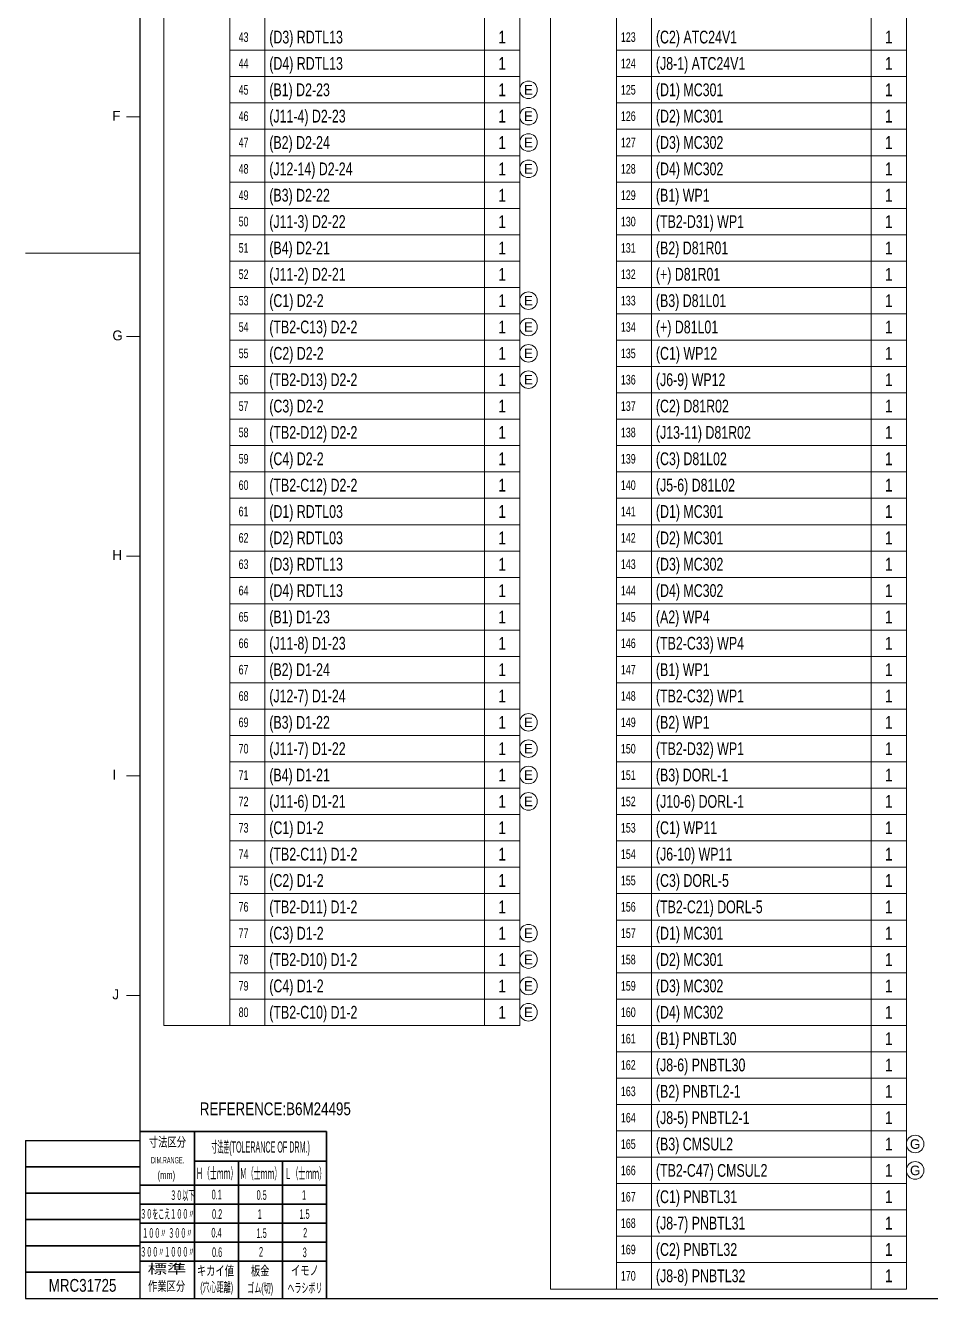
# Model space of a CAD drawing. Header units: millimetres. Extents: x 10 to 832, y 7 to 590.
# Drawn here: x 9.5 to 215.5, y 15 to 304.8 of the extents above; entities that cross this region are included whole.
import ezdxf
from ezdxf.enums import TextEntityAlignment as Align

# ---------------------------------------------------------------- set-up
doc = ezdxf.new("R2010")
doc.units = ezdxf.units.MM
for name, color, linetype in [('GR1_01', 7, 'Continuous'), ('GR1_02', 7, 'Continuous'), ('GR1_03', 7, 'Continuous'), ('GR1_04', 7, 'Continuous'), ('GR1_11', 7, 'Continuous'), ('図面枠B6M', 7, 'Continuous'), ('訂正記号', 7, 'Continuous')]:
    doc.layers.add(name, color=color, linetype=linetype)
doc.styles.add('HG丸ｺﾞｼｯｸM-PRO', font='')
doc.styles.get('HG丸ｺﾞｼｯｸM-PRO').set_extended_font_data('HG丸ｺﾞｼｯｸM-PRO')

# ---------------------------------------------------------------- blocks, each defined once
blk = doc.blocks.new('BLKF023')
at = {"layer": '図面枠B6M', "color": 2, "linetype": 'Continuous', "lineweight": 25}
for p, q in [((35.5, 584), (35.5, 15)), ((9.5, 51), (9.5, 15)), ((9.5, 51), (35.5, 51)), ((9.5, 15), (831.5, 15))]:
    blk.add_line(p, q, dxfattribs=at)
at = {"layer": '図面枠B6M', "color": 4, "linetype": 'Continuous', "lineweight": 13}
for p, q in [((32.5, 284), (35.5, 284)), ((9.5, 253), (35.5, 253)), ((32.5, 234), (35.5, 234)), ((32.5, 184), (35.5, 184)), ((32.5, 134), (35.5, 134)), ((32.5, 84), (35.5, 84))]:
    blk.add_line(p, q, dxfattribs=at)
at = {"layer": '図面枠B6M', "color": 3, "linetype": 'Continuous', "lineweight": 35}
for p, q in [((35.5, 53), (78, 53)), ((48, 53), (48, 15)), ((78, 53), (78, 15)), ((9.5, 45), (35.5, 45)), ((48, 46.3), (78, 46.3)), ((58, 46.3), (58, 15)), ((68, 46.3), (68, 15)), ((35.5, 40.8), (78, 40.8)), ((9.5, 39), (35.5, 39)), ((35.5, 36.47), (78, 36.47)), ((9.5, 33), (35.5, 33)), ((35.5, 32.15), (78, 32.15)), ((9.5, 27), (35.5, 27)), ((35.5, 27.82), (78, 27.82)), ((35.5, 23.5), (78, 23.5)), ((9.5, 21), (35.5, 21))]:
    blk.add_line(p, q, dxfattribs=at)
at = {"layer": '図面枠B6M', "color": 4, "linetype": 'Continuous', "lineweight": 13, "style": 'HG丸ｺﾞｼｯｸM-PRO'}
for s, width, p in [('F', 0.998986, (29.29, 282.45)), ('G', 1.003714, (29.29, 232.45)), ('H', 1.00207, (29.29, 182.45)), ('I', 1.00207, (29.29, 132.45)), ('J', 1.005117, (29.29, 82.45))]:
    blk.add_text(s, height=2.25, dxfattribs=dict(at, width=width)).set_placement(p, align=Align.BOTTOM_LEFT)
for s, height, width, p in [('寸法区分', 2.182, 0.692256, (41.81, 48.9)), ('(mm)', 1.818, 0.619256, (41.57, 41.64)), ('標準', 2.182, 1.489301, (41.71, 20)), ('作業区分', 2.182, 0.692256, (41.62, 16.1)), ('(穴心距離)', 2.182, 0.521231, (53.03, 15.86)), ('ゴム(切)', 2.182, 0.521232, (62.93, 15.67)), ('ヘラシボリ', 2.182, 0.521228, (73.11, 15.67))]:
    blk.add_text(s, height=height, dxfattribs=dict(at, width=width)).set_placement(p, align=Align.BOTTOM_CENTER)
for s, height, width, p in [('寸法差(TOLERANCE OF DRM.)', 2.5455, 0.382528, (63.02, 49.5)), ('DIM.RANGE.', 1.455, 0.522543, (41.85, 46.49)), ('Ｈ（士ｍｍ）', 2.545, 0.439786, (53.03, 43.51)), ('Ｍ（士ｍｍ）', 2.545, 0.439786, (63.02, 43.46)), ('Ｌ（士ｍｍ）', 2.545, 0.439786, (73.2, 43.46)), ('３０以下', 2.182, 0.44793, (45.2, 38.52)), ('0.1', 2.182, 0.522424, (53.03, 38.67)), ('0.5', 2.182, 0.522424, (63.26, 38.57)), ('1', 2.18, 0.521199, (72.92, 38.57)), ('３０をこえ１００〃', 2.182, 0.44793, (41.79, 34.27)), ('0.2', 2.182, 0.522424, (53.12, 34.23)), ('1', 2.18, 0.521199, (62.83, 34.23)), ('1.5', 2.182, 0.522424, (73.02, 34.23)), ('１００〃 ３００〃', 2.182, 0.448161, (41.79, 29.93)), ('0.4', 2.182, 0.522424, (52.98, 29.99)), ('1.5', 2.182, 0.522424, (63.26, 29.9)), ('2', 2.18, 0.521199, (73.16, 29.99)), ('３００〃１０００〃', 2.182, 0.44793, (41.79, 25.64)), ('0.6', 2.182, 0.522424, (53.12, 25.56)), ('2', 2.18, 0.521199, (63.12, 25.65)), ('3', 2.18, 0.521199, (73.06, 25.51)), ('キカイ値', 2.182, 0.692256, (52.74, 21.33)), ('板金', 2.182, 0.692256, (62.93, 21.33)), ('イモノ', 2.182, 0.692256, (73.11, 21.42))]:
    blk.add_text(s, height=height, dxfattribs=dict(at, width=width)).set_placement(p, align=Align.MIDDLE_CENTER)
blk = doc.blocks.new('BLKF027')
at = {"layer": 'GR1_01', "color": 4, "linetype": 'Continuous', "lineweight": 13}
for p, q in [((41, 568.67), (41, 77.17)), ((64, 568.67), (64, 77.17)), ((114, 568.67), (114, 77.17)), ((122, 568.67), (122, 77.17)), ((56, 557.17), (56, 77.17)), ((122, 557.17), (122, 83.17)), ((56, 299.17), (122, 299.17)), ((56, 293.17), (122, 293.17)), ((56, 287.17), (122, 287.17)), ((56, 281.17), (122, 281.17)), ((56, 275.17), (122, 275.17)), ((56, 269.17), (122, 269.17)), ((56, 263.17), (122, 263.17)), ((56, 257.17), (122, 257.17)), ((56, 251.17), (122, 251.17)), ((56, 245.17), (122, 245.17)), ((56, 239.17), (122, 239.17)), ((56, 233.17), (122, 233.17)), ((56, 227.17), (122, 227.17)), ((56, 221.17), (122, 221.17)), ((56, 215.17), (122, 215.17)), ((56, 209.17), (122, 209.17)), ((56, 203.17), (122, 203.17)), ((56, 197.17), (122, 197.17)), ((56, 191.17), (122, 191.17)), ((56, 185.17), (122, 185.17)), ((56, 179.17), (122, 179.17)), ((56, 173.17), (122, 173.17)), ((56, 167.17), (122, 167.17)), ((56, 161.17), (122, 161.17)), ((56, 155.17), (122, 155.17)), ((56, 149.17), (122, 149.17)), ((56, 143.17), (122, 143.17)), ((56, 137.17), (122, 137.17)), ((56, 131.17), (122, 131.17)), ((56, 125.17), (122, 125.17)), ((56, 119.17), (122, 119.17)), ((56, 113.17), (122, 113.17)), ((56, 107.17), (122, 107.17)), ((56, 101.17), (122, 101.17)), ((56, 95.17), (122, 95.17)), ((56, 89.17), (122, 89.17)), ((56, 83.17), (122, 83.17)), ((56, 83.17), (122, 83.17)), ((41, 77.17), (122, 77.17))]:
    blk.add_line(p, q, dxfattribs=at)
blk = doc.blocks.new('BLKF028')
at = {"layer": 'GR1_01', "color": 4, "linetype": 'Continuous', "lineweight": 13}
for p, q in [((129, 568.67), (129, 17.17)), ((152, 568.67), (152, 17.17)), ((202, 568.67), (202, 17.17)), ((210, 568.67), (210, 17.17)), ((144, 557.17), (144, 17.17)), ((144, 299.17), (210, 299.17)), ((144, 293.17), (210, 293.17)), ((144, 287.17), (210, 287.17)), ((144, 281.17), (210, 281.17)), ((144, 275.17), (210, 275.17)), ((144, 269.17), (210, 269.17)), ((144, 263.17), (210, 263.17)), ((144, 257.17), (210, 257.17)), ((144, 251.17), (210, 251.17)), ((144, 245.17), (210, 245.17)), ((144, 239.17), (210, 239.17)), ((144, 233.17), (210, 233.17)), ((144, 227.17), (210, 227.17)), ((144, 221.17), (210, 221.17)), ((144, 215.17), (210, 215.17)), ((144, 209.17), (210, 209.17)), ((144, 203.17), (210, 203.17)), ((144, 197.17), (210, 197.17)), ((144, 191.17), (210, 191.17)), ((144, 185.17), (210, 185.17)), ((144, 179.17), (210, 179.17)), ((144, 173.17), (210, 173.17)), ((144, 167.17), (210, 167.17)), ((144, 161.17), (210, 161.17)), ((144, 155.17), (210, 155.17)), ((144, 149.17), (210, 149.17)), ((144, 143.17), (210, 143.17)), ((144, 137.17), (210, 137.17)), ((144, 131.17), (210, 131.17)), ((144, 125.17), (210, 125.17)), ((144, 119.17), (210, 119.17)), ((144, 113.17), (210, 113.17)), ((144, 107.17), (210, 107.17)), ((144, 101.17), (210, 101.17)), ((144, 95.17), (210, 95.17)), ((144, 89.17), (210, 89.17)), ((144, 83.17), (210, 83.17)), ((144, 83.17), (210, 83.17)), ((144, 77.17), (210, 77.17)), ((144, 71.17), (210, 71.17)), ((144, 65.17), (210, 65.17)), ((144, 59.17), (210, 59.17)), ((144, 53.17), (210, 53.17)), ((144, 47.17), (210, 47.17)), ((144, 41.17), (210, 41.17)), ((144, 35.17), (210, 35.17)), ((144, 29.17), (210, 29.17)), ((144, 23.17), (210, 23.17)), ((129, 17.17), (210, 17.17))]:
    blk.add_line(p, q, dxfattribs=at)
blk = doc.blocks.new('BLKF074')
at = {"layer": '訂正記号', "color": 4, "linetype": 'Continuous', "lineweight": 13}
blk.add_circle((124, 80.17), 2, dxfattribs=at)
at = {"layer": '訂正記号', "color": 4, "linetype": 'Continuous', "lineweight": 13, "style": 'HG丸ｺﾞｼｯｸM-PRO', "width": 1.04259}
blk.add_text('E', height=2.18, dxfattribs=at).set_placement((124, 80.17), align=Align.MIDDLE_CENTER)
blk = doc.blocks.new('BLKF075')
at = {"layer": '訂正記号', "color": 4, "linetype": 'Continuous', "lineweight": 13}
blk.add_circle((124, 86.17), 2, dxfattribs=at)
at = {"layer": '訂正記号', "color": 4, "linetype": 'Continuous', "lineweight": 13, "style": 'HG丸ｺﾞｼｯｸM-PRO', "width": 1.04259}
blk.add_text('E', height=2.18, dxfattribs=at).set_placement((124, 86.17), align=Align.MIDDLE_CENTER)
blk = doc.blocks.new('BLKF076')
at = {"layer": '訂正記号', "color": 4, "linetype": 'Continuous', "lineweight": 13}
blk.add_circle((124, 92.17), 2, dxfattribs=at)
at = {"layer": '訂正記号', "color": 4, "linetype": 'Continuous', "lineweight": 13, "style": 'HG丸ｺﾞｼｯｸM-PRO', "width": 1.04259}
blk.add_text('E', height=2.18, dxfattribs=at).set_placement((124, 92.17), align=Align.MIDDLE_CENTER)
blk = doc.blocks.new('BLKF077')
at = {"layer": '訂正記号', "color": 4, "linetype": 'Continuous', "lineweight": 13}
blk.add_circle((124, 98.17), 2, dxfattribs=at)
at = {"layer": '訂正記号', "color": 4, "linetype": 'Continuous', "lineweight": 13, "style": 'HG丸ｺﾞｼｯｸM-PRO', "width": 1.04259}
blk.add_text('E', height=2.18, dxfattribs=at).set_placement((124, 98.17), align=Align.MIDDLE_CENTER)
blk = doc.blocks.new('BLKF078')
at = {"layer": '訂正記号', "color": 4, "linetype": 'Continuous', "lineweight": 13}
blk.add_circle((124, 128.17), 2, dxfattribs=at)
at = {"layer": '訂正記号', "color": 4, "linetype": 'Continuous', "lineweight": 13, "style": 'HG丸ｺﾞｼｯｸM-PRO', "width": 1.04259}
blk.add_text('E', height=2.18, dxfattribs=at).set_placement((124, 128.17), align=Align.MIDDLE_CENTER)
blk = doc.blocks.new('BLKF079')
at = {"layer": '訂正記号', "color": 4, "linetype": 'Continuous', "lineweight": 13}
blk.add_circle((124, 134.17), 2, dxfattribs=at)
at = {"layer": '訂正記号', "color": 4, "linetype": 'Continuous', "lineweight": 13, "style": 'HG丸ｺﾞｼｯｸM-PRO', "width": 1.04259}
blk.add_text('E', height=2.18, dxfattribs=at).set_placement((124, 134.17), align=Align.MIDDLE_CENTER)
blk = doc.blocks.new('BLKF080')
at = {"layer": '訂正記号', "color": 4, "linetype": 'Continuous', "lineweight": 13}
blk.add_circle((124, 140.17), 2, dxfattribs=at)
at = {"layer": '訂正記号', "color": 4, "linetype": 'Continuous', "lineweight": 13, "style": 'HG丸ｺﾞｼｯｸM-PRO', "width": 1.04259}
blk.add_text('E', height=2.18, dxfattribs=at).set_placement((124, 140.17), align=Align.MIDDLE_CENTER)
blk = doc.blocks.new('BLKF081')
at = {"layer": '訂正記号', "color": 4, "linetype": 'Continuous', "lineweight": 13}
blk.add_circle((124, 146.17), 2, dxfattribs=at)
at = {"layer": '訂正記号', "color": 4, "linetype": 'Continuous', "lineweight": 13, "style": 'HG丸ｺﾞｼｯｸM-PRO', "width": 1.04259}
blk.add_text('E', height=2.18, dxfattribs=at).set_placement((124, 146.17), align=Align.MIDDLE_CENTER)
blk = doc.blocks.new('BLKF082')
at = {"layer": '訂正記号', "color": 4, "linetype": 'Continuous', "lineweight": 13}
blk.add_circle((124, 224.17), 2, dxfattribs=at)
at = {"layer": '訂正記号', "color": 4, "linetype": 'Continuous', "lineweight": 13, "style": 'HG丸ｺﾞｼｯｸM-PRO', "width": 1.04259}
blk.add_text('E', height=2.18, dxfattribs=at).set_placement((124, 224.17), align=Align.MIDDLE_CENTER)
blk = doc.blocks.new('BLKF083')
at = {"layer": '訂正記号', "color": 4, "linetype": 'Continuous', "lineweight": 13}
blk.add_circle((124, 230.17), 2, dxfattribs=at)
at = {"layer": '訂正記号', "color": 4, "linetype": 'Continuous', "lineweight": 13, "style": 'HG丸ｺﾞｼｯｸM-PRO', "width": 1.04259}
blk.add_text('E', height=2.18, dxfattribs=at).set_placement((124, 230.17), align=Align.MIDDLE_CENTER)
blk = doc.blocks.new('BLKF084')
at = {"layer": '訂正記号', "color": 4, "linetype": 'Continuous', "lineweight": 13}
blk.add_circle((124, 236.17), 2, dxfattribs=at)
at = {"layer": '訂正記号', "color": 4, "linetype": 'Continuous', "lineweight": 13, "style": 'HG丸ｺﾞｼｯｸM-PRO', "width": 1.04259}
blk.add_text('E', height=2.18, dxfattribs=at).set_placement((124, 236.17), align=Align.MIDDLE_CENTER)
blk = doc.blocks.new('BLKF085')
at = {"layer": '訂正記号', "color": 4, "linetype": 'Continuous', "lineweight": 13}
blk.add_circle((124, 242.17), 2, dxfattribs=at)
at = {"layer": '訂正記号', "color": 4, "linetype": 'Continuous', "lineweight": 13, "style": 'HG丸ｺﾞｼｯｸM-PRO', "width": 1.04259}
blk.add_text('E', height=2.18, dxfattribs=at).set_placement((124, 242.17), align=Align.MIDDLE_CENTER)
blk = doc.blocks.new('BLKF086')
at = {"layer": '訂正記号', "color": 4, "linetype": 'Continuous', "lineweight": 13}
blk.add_circle((124, 272.17), 2, dxfattribs=at)
at = {"layer": '訂正記号', "color": 4, "linetype": 'Continuous', "lineweight": 13, "style": 'HG丸ｺﾞｼｯｸM-PRO', "width": 1.04259}
blk.add_text('E', height=2.18, dxfattribs=at).set_placement((124, 272.17), align=Align.MIDDLE_CENTER)
blk = doc.blocks.new('BLKF087')
at = {"layer": '訂正記号', "color": 4, "linetype": 'Continuous', "lineweight": 13}
blk.add_circle((124, 278.17), 2, dxfattribs=at)
at = {"layer": '訂正記号', "color": 4, "linetype": 'Continuous', "lineweight": 13, "style": 'HG丸ｺﾞｼｯｸM-PRO', "width": 1.04259}
blk.add_text('E', height=2.18, dxfattribs=at).set_placement((124, 278.17), align=Align.MIDDLE_CENTER)
blk = doc.blocks.new('BLKF088')
at = {"layer": '訂正記号', "color": 4, "linetype": 'Continuous', "lineweight": 13}
blk.add_circle((124, 284.17), 2, dxfattribs=at)
at = {"layer": '訂正記号', "color": 4, "linetype": 'Continuous', "lineweight": 13, "style": 'HG丸ｺﾞｼｯｸM-PRO', "width": 1.04259}
blk.add_text('E', height=2.18, dxfattribs=at).set_placement((124, 284.17), align=Align.MIDDLE_CENTER)
blk = doc.blocks.new('BLKF089')
at = {"layer": '訂正記号', "color": 4, "linetype": 'Continuous', "lineweight": 13}
blk.add_circle((124, 290.17), 2, dxfattribs=at)
at = {"layer": '訂正記号', "color": 4, "linetype": 'Continuous', "lineweight": 13, "style": 'HG丸ｺﾞｼｯｸM-PRO', "width": 1.04259}
blk.add_text('E', height=2.18, dxfattribs=at).set_placement((124, 290.17), align=Align.MIDDLE_CENTER)
blk = doc.blocks.new('BLKF146')
at = {"layer": 'GR1_11', "color": 4, "linetype": 'Continuous', "lineweight": 13}
blk.add_circle((212, 44.17), 2, dxfattribs=at)
at = {"layer": 'GR1_11', "color": 4, "linetype": 'Continuous', "lineweight": 13, "style": 'HG丸ｺﾞｼｯｸM-PRO', "width": 1.042883}
blk.add_text('G', height=2.18, dxfattribs=at).set_placement((212, 44.17), align=Align.MIDDLE_CENTER)
blk = doc.blocks.new('BLKF147')
at = {"layer": 'GR1_11', "color": 4, "linetype": 'Continuous', "lineweight": 13}
blk.add_circle((212, 50.17), 2, dxfattribs=at)
at = {"layer": 'GR1_11', "color": 4, "linetype": 'Continuous', "lineweight": 13, "style": 'HG丸ｺﾞｼｯｸM-PRO', "width": 1.042883}
blk.add_text('G', height=2.18, dxfattribs=at).set_placement((212, 50.17), align=Align.MIDDLE_CENTER)

msp = doc.modelspace()

# ---------------------------------------------------------------- block references
at = {"layer": 'GR1_01', "color": 4, "linetype": 'Continuous', "lineweight": 13}
for name in ['BLKF027', 'BLKF028']:
    msp.add_blockref(name, (0, 0), dxfattribs=at)
at = {"layer": 'GR1_11', "color": 4, "linetype": 'Continuous', "lineweight": 13}
for name in ['BLKF147', 'BLKF146']:
    msp.add_blockref(name, (0, 0), dxfattribs=at)
at = {"layer": '図面枠B6M', "color": 4, "linetype": 'Continuous', "lineweight": 13}
msp.add_blockref('BLKF023', (0, 0), dxfattribs=at)
at = {"layer": '訂正記号', "color": 4, "linetype": 'Continuous', "lineweight": 13}
for name in ['BLKF089', 'BLKF088', 'BLKF087', 'BLKF086', 'BLKF085', 'BLKF084', 'BLKF083', 'BLKF082', 'BLKF081', 'BLKF080', 'BLKF079', 'BLKF078', 'BLKF077', 'BLKF076', 'BLKF075', 'BLKF074']:
    msp.add_blockref(name, (0, 0), dxfattribs=at)

# ---------------------------------------------------------------- texts
at = {"layer": 'GR1_02', "color": 161, "linetype": 'Continuous', "lineweight": 9, "style": 'HG丸ｺﾞｼｯｸM-PRO', "width": 0.784542}
for p in [(118, 302.17), (206, 302.17), (118, 296.17), (206, 296.17), (118, 290.17), (206, 290.17), (118, 284.17), (206, 284.17), (118, 278.17), (206, 278.17), (118, 272.17), (206, 272.17), (118, 266.17), (206, 266.17), (118, 260.17), (206, 260.17), (118, 254.17), (206, 254.17), (118, 248.17), (206, 248.17), (118, 242.17), (206, 242.17), (118, 236.17), (206, 236.17), (118, 230.17), (206, 230.17), (118, 224.17), (206, 224.17), (118, 218.17), (206, 218.17), (118, 212.17), (206, 212.17), (118, 206.17), (206, 206.17), (118, 200.17), (206, 200.17), (118, 194.17), (206, 194.17), (118, 188.17), (206, 188.17), (118, 182.17), (206, 182.17), (118, 176.17), (206, 176.17), (118, 170.17), (206, 170.17), (118, 164.17), (206, 164.17), (118, 158.17), (206, 158.17), (118, 152.17), (206, 152.17), (118, 146.17), (206, 146.17), (118, 140.17), (206, 140.17), (118, 134.17), (206, 134.17), (118, 128.17), (206, 128.17), (118, 122.17), (206, 122.17), (118, 116.17), (206, 116.17), (118, 110.17), (206, 110.17), (118, 104.17), (206, 104.17), (118, 98.17), (206, 98.17), (118, 92.17), (206, 92.17), (118, 86.17), (206, 86.17), (118, 80.17), (206, 80.17), (206, 74.17), (206, 68.17), (206, 62.17), (206, 56.17), (206, 50.17), (206, 44.17), (206, 38.17), (206, 32.17), (206, 26.17), (206, 20.17)]:
    msp.add_text('1', height=2.91, dxfattribs=at).set_placement(p, align=Align.MIDDLE_CENTER)
at = {"layer": 'GR1_03', "color": 4, "linetype": 'Continuous', "lineweight": 13, "style": 'HG丸ｺﾞｼｯｸM-PRO', "width": 0.691275}
for s, p in [('43', (58.02, 302.17)), ('44', (58.02, 296.17)), ('45', (58.02, 290.17)), ('46', (58.02, 284.17)), ('47', (58.02, 278.17)), ('48', (58.02, 272.17)), ('49', (58.02, 266.17)), ('50', (58.02, 260.17)), ('51', (58.02, 254.17)), ('52', (58.02, 248.17)), ('53', (58.02, 242.17)), ('54', (58.02, 236.17)), ('55', (58.02, 230.17)), ('56', (58.02, 224.17)), ('57', (58.02, 218.17)), ('58', (58.02, 212.17)), ('59', (58.02, 206.17)), ('60', (58.02, 200.17)), ('61', (58.02, 194.17)), ('62', (58.02, 188.17)), ('63', (58.02, 182.17)), ('64', (58.02, 176.17)), ('65', (58.02, 170.17)), ('66', (58.02, 164.17)), ('67', (58.02, 158.17)), ('68', (58.02, 152.17)), ('69', (58.02, 146.17)), ('70', (58.02, 140.17)), ('71', (58.02, 134.17)), ('72', (58.02, 128.17)), ('73', (58.02, 122.17)), ('74', (58.02, 116.17)), ('75', (58.02, 110.17)), ('76', (58.02, 104.17)), ('77', (58.02, 98.17)), ('78', (58.02, 92.17)), ('79', (58.02, 86.17)), ('80', (58.02, 80.17))]:
    msp.add_text(s, height=2.182, dxfattribs=at).set_placement(p, align=Align.MIDDLE_LEFT)
at = {"layer": 'GR1_03', "color": 161, "linetype": 'Continuous', "lineweight": 9, "style": 'HG丸ｺﾞｼｯｸM-PRO', "width": 0.691275}
for s, p in [('123', (145.03, 302.17)), ('124', (145.03, 296.17)), ('125', (145.03, 290.17)), ('126', (145.03, 284.17)), ('127', (145.03, 278.17)), ('128', (145.03, 272.17)), ('129', (145.03, 266.17)), ('130', (145.03, 260.17)), ('131', (145.03, 254.17)), ('132', (145.03, 248.17)), ('133', (145.03, 242.17)), ('134', (145.03, 236.17)), ('135', (145.03, 230.17)), ('136', (145.03, 224.17)), ('137', (145.03, 218.17)), ('138', (145.03, 212.17)), ('139', (145.03, 206.17)), ('140', (145.03, 200.17)), ('141', (145.03, 194.17)), ('142', (145.03, 188.17)), ('143', (145.03, 182.17)), ('144', (145.03, 176.17)), ('145', (145.03, 170.17)), ('146', (145.03, 164.17)), ('147', (145.03, 158.17)), ('148', (145.03, 152.17)), ('149', (145.03, 146.17)), ('150', (145.03, 140.17)), ('151', (145.03, 134.17)), ('152', (145.03, 128.17)), ('153', (145.03, 122.17)), ('154', (145.03, 116.17)), ('155', (145.03, 110.17)), ('156', (145.03, 104.17)), ('157', (145.03, 98.17)), ('158', (145.03, 92.17)), ('159', (145.03, 86.17)), ('160', (145.03, 80.17)), ('161', (145.03, 74.17)), ('162', (145.03, 68.17)), ('163', (145.03, 62.17)), ('164', (145.03, 56.17)), ('165', (145.03, 50.17)), ('166', (145.03, 44.17)), ('167', (145.03, 38.17)), ('168', (145.03, 32.17)), ('169', (145.03, 26.17)), ('170', (145.03, 20.17))]:
    msp.add_text(s, height=2.182, dxfattribs=at).set_placement(p, align=Align.MIDDLE_LEFT)
at = {"layer": 'GR1_04', "color": 3, "linetype": 'Continuous', "lineweight": 35, "style": 'HG丸ｺﾞｼｯｸM-PRO'}
for s, height, width, p in [('(D3) RDTL13', 2.9091, 0.72433, (65, 302.17)), ('(C2) ATC24V1', 2.9091, 0.724244, (153, 302.17)), ('(D4) RDTL13', 2.9091, 0.72433, (65, 296.17)), ('(J8-1) ATC24V1', 2.9091, 0.724061, (153, 296.17)), ('(B1) D2-23', 2.909, 0.724682, (65, 290.17)), ('(D1) MC301', 2.909, 0.72434, (153, 290.17)), ('(J11-4) D2-23', 2.9091, 0.724095, (65, 284.17)), ('(D2) MC301', 2.909, 0.72434, (153, 284.17)), ('(B2) D2-24', 2.909, 0.724682, (65, 278.17)), ('(D3) MC302', 2.909, 0.72434, (153, 278.17)), ('(J12-14) D2-24', 2.9091, 0.724103, (65, 272.17)), ('(D4) MC302', 2.909, 0.72434, (153, 272.17)), ('(B3) D2-22', 2.909, 0.724682, (65, 266.17)), ('(B1) WP1', 2.909, 0.725003, (153, 266.17)), ('(J11-3) D2-22', 2.9091, 0.724095, (65, 260.17)), ('(TB2-D31) WP1', 2.9091, 0.724565, (153, 260.17)), ('(B4) D2-21', 2.909, 0.724682, (65, 254.17)), ('(B2) D81R01', 2.9091, 0.724809, (153, 254.17)), ('(J11-2) D2-21', 2.9091, 0.724095, (65, 248.17)), ('(+) D81R01', 2.909, 0.724479, (153, 248.17)), ('(C1) D2-2', 2.909, 0.724346, (65, 242.17)), ('(B3) D81L01', 2.9091, 0.724639, (153, 242.17)), ('(TB2-C13) D2-2', 2.9091, 0.724514, (65, 236.17)), ('(+) D81L01', 2.909, 0.724277, (153, 236.17)), ('(C2) D2-2', 2.909, 0.724346, (65, 230.17)), ('(C1) WP12', 2.909, 0.724519, (153, 230.17)), ('(TB2-D13) D2-2', 2.9091, 0.72443, (65, 224.17)), ('(J6-9) WP12', 2.9091, 0.724233, (153, 224.17)), ('(C3) D2-2', 2.909, 0.724346, (65, 218.17)), ('(C2) D81R02', 2.9091, 0.724503, (153, 218.17)), ('(TB2-D12) D2-2', 2.9091, 0.72443, (65, 212.17)), ('(J13-11) D81R02', 2.9091, 0.724254, (153, 212.17)), ('(C4) D2-2', 2.909, 0.724346, (65, 206.17)), ('(C3) D81L02', 2.9091, 0.72433, (153, 206.17)), ('(TB2-C12) D2-2', 2.9091, 0.724514, (65, 200.17)), ('(J5-6) D81L02', 2.9091, 0.724113, (153, 200.17)), ('(D1) RDTL03', 2.9091, 0.72433, (65, 194.17)), ('(D1) MC301', 2.909, 0.72434, (153, 194.17)), ('(D2) RDTL03', 2.9091, 0.72433, (65, 188.17)), ('(D2) MC301', 2.909, 0.72434, (153, 188.17)), ('(D3) RDTL13', 2.9091, 0.72433, (65, 182.17)), ('(D3) MC302', 2.909, 0.72434, (153, 182.17)), ('(D4) RDTL13', 2.9091, 0.72433, (65, 176.17)), ('(D4) MC302', 2.909, 0.72434, (153, 176.17)), ('(B1) D1-23', 2.909, 0.724682, (65, 170.17)), ('(A2) WP4', 2.909, 0.724292, (153, 170.17)), ('(J11-8) D1-23', 2.9091, 0.724095, (65, 164.17)), ('(TB2-C33) WP4', 2.9091, 0.724652, (153, 164.17)), ('(B2) D1-24', 2.909, 0.724682, (65, 158.17)), ('(B1) WP1', 2.909, 0.725003, (153, 158.17)), ('(J12-7) D1-24', 2.9091, 0.724095, (65, 152.17)), ('(TB2-C32) WP1', 2.9091, 0.724652, (153, 152.17)), ('(B3) D1-22', 2.909, 0.724682, (65, 146.17)), ('(B2) WP1', 2.909, 0.725003, (153, 146.17)), ('(J11-7) D1-22', 2.9091, 0.724095, (65, 140.17)), ('(TB2-D32) WP1', 2.9091, 0.724565, (153, 140.17)), ('(B4) D1-21', 2.909, 0.724682, (65, 134.17)), ('(B3) DORL-1', 2.9091, 0.725032, (153, 134.17)), ('(J11-6) D1-21', 2.9091, 0.724095, (65, 128.17)), ('(J10-6) DORL-1', 2.9091, 0.724419, (153, 128.17)), ('(C1) D1-2', 2.909, 0.724346, (65, 122.17)), ('(C1) WP11', 2.909, 0.724519, (153, 122.17)), ('(TB2-C11) D1-2', 2.9091, 0.724514, (65, 116.17)), ('(J6-10) WP11', 2.9091, 0.724229, (153, 116.17)), ('(C2) D1-2', 2.909, 0.724346, (65, 110.17)), ('(C3) DORL-5', 2.9091, 0.724714, (153, 110.17)), ('(TB2-D11) D1-2', 2.9091, 0.72443, (65, 104.17)), ('(TB2-C21) DORL-5', 2.9091, 0.724734, (153, 104.17)), ('(C3) D1-2', 2.909, 0.724346, (65, 98.17)), ('(D1) MC301', 2.909, 0.72434, (153, 98.17)), ('(TB2-D10) D1-2', 2.9091, 0.72443, (65, 92.17)), ('(D2) MC301', 2.909, 0.72434, (153, 92.17)), ('(C4) D1-2', 2.909, 0.724346, (65, 86.17)), ('(D3) MC302', 2.909, 0.72434, (153, 86.17)), ('(TB2-C10) D1-2', 2.9091, 0.724514, (65, 80.17)), ('(D4) MC302', 2.909, 0.72434, (153, 80.17)), ('(B1) PNBTL30', 2.9091, 0.725236, (153, 74.17)), ('(J8-6) PNBTL30', 2.9091, 0.724675, (153, 68.17)), ('(B2) PNBTL2-1', 2.9091, 0.725177, (153, 62.17)), ('(J8-5) PNBTL2-1', 2.9091, 0.724654, (153, 56.17)), ('(B3) CMSUL2', 2.9091, 0.725118, (153, 50.17)), ('(TB2-C47) CMSUL2', 2.9091, 0.724802, (153, 44.17)), ('(C1) PNBTL31', 2.9091, 0.724952, (153, 38.17)), ('(J8-7) PNBTL31', 2.9091, 0.724675, (153, 32.17)), ('(C2) PNBTL32', 2.9091, 0.724952, (153, 26.17)), ('(J8-8) PNBTL32', 2.9091, 0.724675, (153, 20.17))]:
    msp.add_text(s, height=height, dxfattribs=dict(at, width=width)).set_placement(p, align=Align.MIDDLE_LEFT)
at = {"layer": '図面枠B6M', "color": 3, "linetype": 'Continuous', "lineweight": 35, "style": 'HG丸ｺﾞｼｯｸM-PRO'}
for s, height, width, p in [('REFERENCE:B6M24495', 2.9091, 0.783569, (66.37, 58.19)), ('MRC31725', 2.909, 0.783478, (22.5, 18))]:
    msp.add_text(s, height=height, dxfattribs=dict(at, width=width)).set_placement(p, align=Align.MIDDLE_CENTER)

doc.saveas('drawing.dxf')
